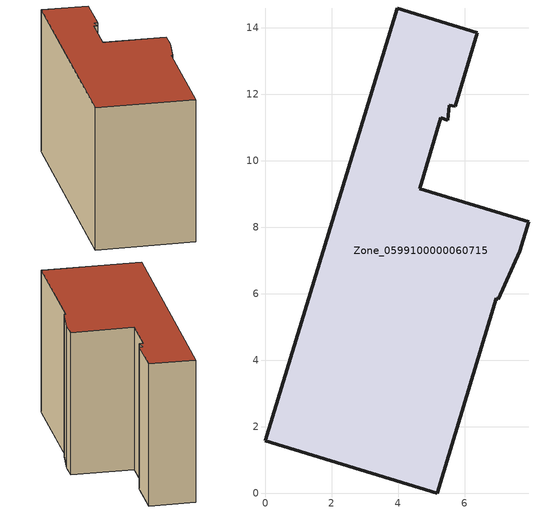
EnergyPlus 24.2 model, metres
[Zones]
Zone_0599100000060715
 floor ground (C_G): 5.29,11.29 4.65,9.16 7.93,8.17 7.67,7.28 7.02,5.84 6.95,5.86 5.18,0 0,1.57 3.97,14.6 6.38,13.86 5.71,11.64 5.54,11.67 5.49,11.23 z0
 wall outside (C_F): 3.97,14.6 0,1.57 5.18,0 6.95,5.86 7.02,5.84 7.67,7.28 7.93,8.17 4.65,9.16 5.29,11.29 5.49,11.23 5.54,11.67 5.71,11.64 6.38,13.86 3.97,14.6 z0:8.11
 roof outside (C_R): 5.49,11.23 5.54,11.67 5.71,11.64 6.38,13.86 3.97,14.6 0,1.57 5.18,0 6.95,5.86 7.02,5.84 7.67,7.28 7.93,8.17 4.65,9.16 5.29,11.29 z8.11
[BUILDING]
Pand.0599100000060715: North Axis=0; Terrain=City; Loads Convergence Tolerance Value=0.04; Temperature Convergence Tolerance Value=0.4; Solar Distribution=FullExterior; Maximum Number of Warmup Days=25; Minimum Number of Warmup Days=1
[Site:Location]
Rotterdam.The.Hague.AP_ZH_NLD Design_Conditions: Latitude=51.96; Longitude=4.45; Time Zone=1; Elevation=-4.5
[SITE:GROUNDTEMPERATURE:BUILDINGSURFACE]
18, 18, 18, 18, 18, 18, 18, 18, 18, 18, 18, 18
[MATERIAL] Thermal Absorptance=0.9; Solar Absorptance=0.7; Visible Absorptance=0.7
Name | Roughness | Thickness | Conductivity | Density | Specific Heat
G.TI.1975-1991 | MediumSmooth | 0.15 | 0.288461 | 540 | 1210
F.TI.1975-1991 | Rough | 0.3 | 0.230769 | 1920 | 840
R.TI.1975-1991 | MediumRough | 0.2 | 0.153846 | 1500 | 1000
[CONSTRUCTION]
C_G: G.TI.1975-1991
C_F: F.TI.1975-1991
C_R: R.TI.1975-1991
[ZONE]
Zone_0599100000060715: Type=1; Multiplier=1; Ceiling Height=Autocalculate; Volume=Autocalculate; Floor Area=autocalculate; Part of Total Floor Area=Yes
[ZONEINFILTRATION:DESIGNFLOWRATE]
Infil_Zone_0599100000060715: Zone or ZoneList or Space or SpaceList=Zone_0599100000060715; Schedule=AlwaysOn; Design Flow Rate Calculation Method=Flow/Area; Flow Rate per Floor Area=0.003; Constant Term Coefficient=1; Temperature Term Coefficient=0; Velocity Term Coefficient=0; Velocity Squared Term Coefficient=0
[HVACTEMPLATE:ZONE:IDEALLOADSAIRSYSTEM]
Zone_0599100000060715: Maximum Heating Supply Air Temperature=50; Minimum Cooling Supply Air Temperature=13; Maximum Heating Supply Air Humidity Ratio=0.0156; Minimum Cooling Supply Air Humidity Ratio=0.0077; Heating Limit=NoLimit; Cooling Limit=NoLimit; Dehumidification Control Type=ConstantSensibleHeatRatio; Cooling Sensible Heat Ratio=0.7; Dehumidification Setpoint=60; Humidification Control Type=None; Humidification Setpoint=30; Outdoor Air Method=None; Outdoor Air Flow Rate per Person=0.00944; Outdoor Air Flow Rate per Zone Floor Area=0; Outdoor Air Flow Rate per Zone=0; Demand Controlled Ventilation Type=None; Outdoor Air Economizer Type=NoEconomizer; Heat Recovery Type=None; Sensible Heat Recovery Effectiveness=0.7; Latent Heat Recovery Effectiveness=0.65
[ZONECONTROL:THERMOSTAT]
ThermostatControl_Zone_0599100000060715: Zone or ZoneList=Zone_0599100000060715; Control Type Schedule=DualSetpointControlType; Control 1=Thermostat_Zone_0599100000060715; Temperature Difference Between Cutout And Setpoint=0
[THERMOSTATSETPOINT:DUALSETPOINT]
Thermostat_Zone_0599100000060715: Heating Setpoint Temperature Schedule=HeatingSetpoint_Zone_0599100000060715; Cooling Setpoint Temperature Schedule=CoolingSetpoint_Zone_0599100000060715
[SCHEDULE:COMPACT]
HeatingSetpoint_Zone_0599100000060715: Through: 12/31, For: AllDays, Until: 24:00, 21
CoolingSetpoint_Zone_0599100000060715: Through: 12/31, For: AllDays, Until: 24:00, 24
DualSetpointControlType: Through: 12/31, For: AllDays, Until: 24:00, 4
AlwaysOn: Through: 12/31, For: AllDays, Until: 24:00, 1
